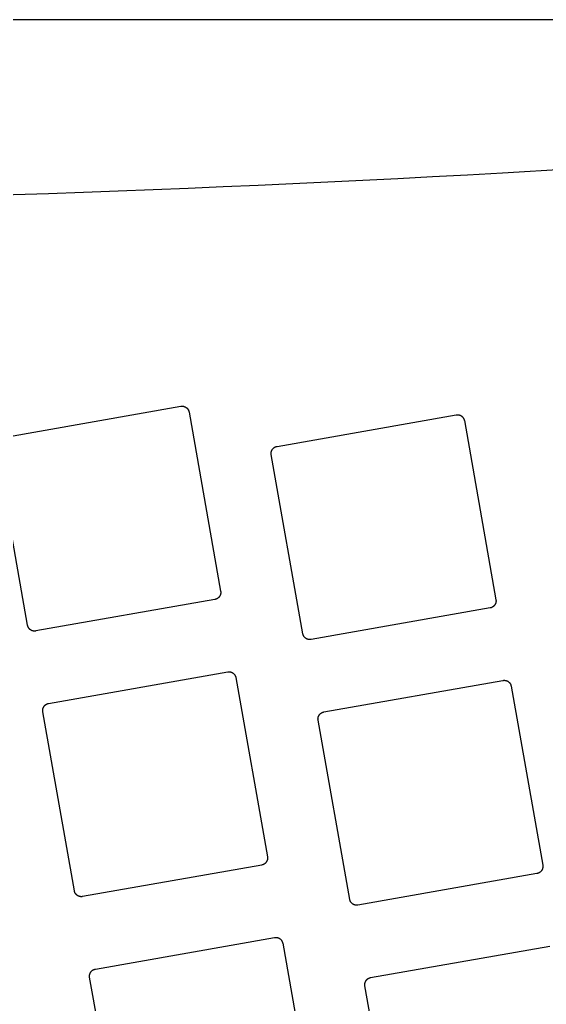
# Model space of a CAD drawing. Extents: x -763 to 762, y 34 to 355.
# Drawn here: x 349.1 to 386.4, y 269.2 to 338.7 of the extents above; entities that cross this region are included whole.
import ezdxf

# ---------------------------------------------------------------- set-up
doc = ezdxf.new("R2010")
doc.units = 0
doc.layers.add('2D_ACR_PLOT$CUT2', color=3, linetype='CONTINUOUS')
doc.layers.add('2D_ACR_PLOT$NOPRINT', color=7, linetype='CONTINUOUS')

msp = doc.modelspace()

# ---------------------------------------------------------------- linework, layer by layer
at = {"layer": '2D_ACR_PLOT$CUT2'}
for p, q in [((402.088, 328.994), (383.252, 327.891)), ((347.875, 309.184), (360.529, 311.415)), ((360.529, 311.415), (360.546, 311.418)), ((360.546, 311.418), (360.563, 311.42)), ((360.563, 311.42), (360.58, 311.421)), ((360.58, 311.421), (360.597, 311.422)), ((360.597, 311.422), (360.614, 311.423)), ((360.614, 311.423), (360.631, 311.422)), ((360.631, 311.422), (360.648, 311.422)), ((360.648, 311.422), (360.665, 311.42)), ((360.665, 311.42), (360.682, 311.418)), ((360.682, 311.418), (360.699, 311.416)), ((360.699, 311.416), (360.716, 311.413)), ((360.716, 311.413), (360.733, 311.409)), ((360.733, 311.409), (360.749, 311.405)), ((360.749, 311.405), (360.766, 311.4)), ((360.766, 311.4), (360.782, 311.394)), ((360.782, 311.394), (360.798, 311.388)), ((360.798, 311.388), (360.814, 311.382)), ((360.814, 311.382), (360.829, 311.375)), ((360.829, 311.375), (360.844, 311.367)), ((360.844, 311.367), (360.86, 311.359)), ((360.86, 311.359), (360.874, 311.351)), ((360.874, 311.351), (360.889, 311.342)), ((360.889, 311.342), (360.903, 311.332)), ((360.903, 311.332), (360.917, 311.322)), ((360.917, 311.322), (360.93, 311.312)), ((360.93, 311.312), (360.943, 311.301)), ((360.943, 311.301), (360.956, 311.289)), ((360.956, 311.289), (360.968, 311.277)), ((360.968, 311.277), (360.98, 311.265)), ((360.98, 311.265), (360.992, 311.253)), ((360.992, 311.253), (361.003, 311.24)), ((361.003, 311.24), (361.013, 311.226)), ((361.013, 311.226), (361.024, 311.212)), ((361.024, 311.212), (361.033, 311.198)), ((361.033, 311.198), (361.042, 311.184)), ((361.042, 311.184), (361.051, 311.169)), ((361.051, 311.169), (361.059, 311.154)), ((361.059, 311.154), (361.067, 311.139)), ((361.067, 311.139), (361.074, 311.124)), ((361.074, 311.124), (361.081, 311.108)), ((361.081, 311.108), (361.087, 311.092)), ((361.087, 311.092), (361.092, 311.076)), ((361.092, 311.076), (361.097, 311.059)), ((361.097, 311.059), (361.101, 311.043)), ((361.101, 311.043), (361.105, 311.026)), ((361.105, 311.026), (361.109, 311.009)), ((361.109, 311.009), (363.34, 298.355)), ((367.324, 308.583), (379.979, 310.815)), ((379.979, 310.815), (379.996, 310.817)), ((379.996, 310.817), (380.013, 310.819)), ((380.013, 310.819), (380.03, 310.821)), ((380.03, 310.821), (380.047, 310.822)), ((380.047, 310.822), (380.064, 310.822)), ((380.064, 310.822), (380.081, 310.822)), ((380.081, 310.822), (380.098, 310.821)), ((380.098, 310.821), (380.115, 310.82)), ((380.115, 310.82), (380.132, 310.818)), ((380.132, 310.818), (380.149, 310.815)), ((380.149, 310.815), (380.166, 310.812)), ((380.166, 310.812), (380.182, 310.808)), ((380.182, 310.808), (380.199, 310.804)), ((380.199, 310.804), (380.215, 310.799)), ((380.215, 310.799), (380.232, 310.794)), ((380.232, 310.794), (380.248, 310.788)), ((380.248, 310.788), (380.263, 310.782)), ((380.263, 310.782), (380.279, 310.774)), ((380.279, 310.774), (380.294, 310.767)), ((380.294, 310.767), (380.309, 310.759)), ((380.309, 310.759), (380.324, 310.75)), ((380.324, 310.75), (380.339, 310.741)), ((380.339, 310.741), (380.353, 310.732)), ((380.353, 310.732), (380.366, 310.722)), ((380.366, 310.722), (380.38, 310.711)), ((380.38, 310.711), (380.393, 310.7)), ((380.393, 310.7), (380.406, 310.689)), ((380.406, 310.689), (380.418, 310.677)), ((380.418, 310.677), (380.43, 310.665)), ((380.43, 310.665), (380.441, 310.652)), ((380.441, 310.652), (380.453, 310.639)), ((380.453, 310.639), (380.463, 310.626)), ((380.463, 310.626), (380.473, 310.612)), ((380.473, 310.612), (380.483, 310.598)), ((380.483, 310.598), (380.492, 310.584)), ((380.492, 310.584), (380.501, 310.569)), ((380.501, 310.569), (380.509, 310.554)), ((380.509, 310.554), (380.517, 310.539)), ((380.517, 310.539), (380.524, 310.523)), ((380.524, 310.523), (380.53, 310.507)), ((380.53, 310.507), (380.536, 310.491)), ((380.536, 310.491), (380.542, 310.475)), ((380.542, 310.475), (380.547, 310.459)), ((380.547, 310.459), (380.551, 310.442)), ((380.551, 310.442), (380.555, 310.426)), ((380.555, 310.426), (380.558, 310.409)), ((380.558, 310.409), (382.79, 297.754)), ((349.7, 295.95), (347.469, 308.604)), ((366.911, 308.106), (366.912, 308.123)), ((366.911, 308.089), (366.911, 308.106)), ((366.912, 308.123), (366.914, 308.14)), ((366.914, 308.14), (366.916, 308.157)), ((366.916, 308.157), (366.918, 308.174)), ((366.918, 308.174), (366.921, 308.191)), ((366.921, 308.191), (366.925, 308.207)), ((366.925, 308.207), (366.929, 308.224)), ((366.929, 308.224), (366.934, 308.24)), ((366.934, 308.24), (366.939, 308.256)), ((366.939, 308.256), (366.945, 308.272)), ((366.945, 308.272), (366.952, 308.288)), ((366.952, 308.288), (366.959, 308.304)), ((366.959, 308.304), (366.966, 308.319)), ((366.966, 308.319), (366.974, 308.334)), ((366.974, 308.334), (366.983, 308.349)), ((366.983, 308.349), (366.992, 308.363)), ((366.992, 308.363), (367.002, 308.378)), ((367.002, 308.378), (367.012, 308.391)), ((367.012, 308.391), (367.022, 308.405)), ((367.022, 308.405), (367.033, 308.418)), ((367.033, 308.418), (367.044, 308.431)), ((367.044, 308.431), (367.056, 308.443)), ((367.056, 308.443), (367.068, 308.455)), ((367.068, 308.455), (367.081, 308.466)), ((367.081, 308.466), (367.094, 308.477)), ((367.094, 308.477), (367.107, 308.488)), ((367.107, 308.488), (367.121, 308.498)), ((367.121, 308.498), (367.135, 308.508)), ((367.135, 308.508), (367.15, 308.517)), ((367.15, 308.517), (367.164, 308.526)), ((367.164, 308.526), (367.179, 308.534)), ((367.179, 308.534), (367.195, 308.541)), ((367.195, 308.541), (367.21, 308.549)), ((367.21, 308.549), (367.226, 308.555)), ((367.226, 308.555), (367.242, 308.561)), ((367.242, 308.561), (367.258, 308.567)), ((367.258, 308.567), (367.274, 308.572)), ((367.274, 308.572), (367.291, 308.576)), ((367.291, 308.576), (367.308, 308.58)), ((367.308, 308.58), (367.324, 308.583)), ((366.911, 308.072), (366.911, 308.089)), ((366.912, 308.055), (366.911, 308.072)), ((366.914, 308.038), (366.912, 308.055)), ((366.916, 308.021), (366.914, 308.038)), ((366.919, 308.004), (366.916, 308.021)), ((369.15, 295.349), (366.919, 308.004)), ((362.934, 297.775), (350.28, 295.544)), ((362.951, 297.779), (362.934, 297.775)), ((362.968, 297.782), (362.951, 297.779)), ((362.984, 297.787), (362.968, 297.782)), ((363.001, 297.792), (362.984, 297.787)), ((363.017, 297.797), (363.001, 297.792)), ((363.033, 297.803), (363.017, 297.797)), ((363.048, 297.81), (363.033, 297.803)), ((363.064, 297.817), (363.048, 297.81)), ((363.079, 297.825), (363.064, 297.817)), ((363.094, 297.833), (363.079, 297.825)), ((363.109, 297.842), (363.094, 297.833)), ((363.123, 297.851), (363.109, 297.842)), ((363.137, 297.86), (363.123, 297.851)), ((363.151, 297.871), (363.137, 297.86)), ((363.165, 297.881), (363.151, 297.871)), ((363.178, 297.892), (363.165, 297.881)), ((363.19, 297.904), (363.178, 297.892)), ((363.202, 297.916), (363.19, 297.904)), ((363.214, 297.928), (363.202, 297.916)), ((363.226, 297.941), (363.214, 297.928)), ((363.237, 297.954), (363.226, 297.941)), ((363.247, 297.967), (363.237, 297.954)), ((363.257, 297.981), (363.247, 297.967)), ((363.267, 297.995), (363.257, 297.981)), ((363.276, 298.01), (363.267, 297.995)), ((363.284, 298.024), (363.276, 298.01)), ((363.292, 298.039), (363.284, 298.024)), ((363.3, 298.055), (363.292, 298.039)), ((363.307, 298.07), (363.3, 298.055)), ((363.313, 298.086), (363.307, 298.07)), ((363.319, 298.102), (363.313, 298.086)), ((363.325, 298.118), (363.319, 298.102)), ((363.329, 298.135), (363.325, 298.118)), ((363.334, 298.151), (363.329, 298.135)), ((363.337, 298.168), (363.334, 298.151)), ((363.341, 298.185), (363.337, 298.168)), ((363.34, 298.355), (363.343, 298.338)), ((363.343, 298.202), (363.341, 298.185)), ((363.343, 298.338), (363.345, 298.321)), ((363.345, 298.219), (363.343, 298.202)), ((363.345, 298.321), (363.346, 298.304)), ((363.346, 298.236), (363.345, 298.219)), ((363.346, 298.304), (363.347, 298.287)), ((363.347, 298.253), (363.346, 298.236)), ((363.347, 298.287), (363.348, 298.27)), ((363.348, 298.27), (363.347, 298.253)), ((382.79, 297.754), (382.792, 297.737)), ((382.792, 297.737), (382.794, 297.72)), ((382.794, 297.72), (382.796, 297.703)), ((382.796, 297.703), (382.797, 297.686)), ((382.797, 297.686), (382.797, 297.669)), ((382.797, 297.669), (382.797, 297.652)), ((382.384, 297.175), (369.729, 294.944)), ((382.401, 297.178), (382.384, 297.175)), ((382.417, 297.182), (382.401, 297.178)), ((382.434, 297.186), (382.417, 297.182)), ((382.45, 297.191), (382.434, 297.186)), ((382.466, 297.197), (382.45, 297.191)), ((382.482, 297.203), (382.466, 297.197)), ((382.498, 297.21), (382.482, 297.203)), ((382.514, 297.217), (382.498, 297.21)), ((382.529, 297.224), (382.514, 297.217)), ((382.544, 297.232), (382.529, 297.224)), ((382.559, 297.241), (382.544, 297.232)), ((382.573, 297.25), (382.559, 297.241)), ((382.587, 297.26), (382.573, 297.25)), ((382.601, 297.27), (382.587, 297.26)), ((382.614, 297.281), (382.601, 297.27)), ((382.627, 297.292), (382.614, 297.281)), ((382.64, 297.303), (382.627, 297.292)), ((382.652, 297.315), (382.64, 297.303)), ((382.664, 297.327), (382.652, 297.315)), ((382.675, 297.34), (382.664, 297.327)), ((382.686, 297.353), (382.675, 297.34)), ((382.697, 297.367), (382.686, 297.353)), ((382.707, 297.381), (382.697, 297.367)), ((382.716, 297.395), (382.707, 297.381)), ((382.725, 297.409), (382.716, 297.395)), ((382.734, 297.424), (382.725, 297.409)), ((382.742, 297.439), (382.734, 297.424)), ((382.75, 297.454), (382.742, 297.439)), ((382.757, 297.47), (382.75, 297.454)), ((382.763, 297.486), (382.757, 297.47)), ((382.769, 297.502), (382.763, 297.486)), ((382.774, 297.518), (382.769, 297.502)), ((382.779, 297.534), (382.774, 297.518)), ((382.783, 297.551), (382.779, 297.534)), ((382.787, 297.567), (382.783, 297.551)), ((382.79, 297.584), (382.787, 297.567)), ((382.793, 297.601), (382.79, 297.584)), ((382.795, 297.618), (382.793, 297.601)), ((382.796, 297.635), (382.795, 297.618)), ((382.797, 297.652), (382.796, 297.635)), ((349.704, 295.933), (349.7, 295.95)), ((349.707, 295.916), (349.704, 295.933)), ((349.712, 295.9), (349.707, 295.916)), ((349.717, 295.883), (349.712, 295.9)), ((349.722, 295.867), (349.717, 295.883)), ((349.728, 295.851), (349.722, 295.867)), ((349.735, 295.836), (349.728, 295.851)), ((349.742, 295.82), (349.735, 295.836)), ((349.75, 295.805), (349.742, 295.82)), ((349.758, 295.79), (349.75, 295.805)), ((349.767, 295.775), (349.758, 295.79)), ((349.776, 295.761), (349.767, 295.775)), ((349.785, 295.747), (349.776, 295.761)), ((349.795, 295.733), (349.785, 295.747)), ((349.806, 295.719), (349.795, 295.733)), ((349.817, 295.706), (349.806, 295.719)), ((349.829, 295.694), (349.817, 295.706)), ((349.841, 295.682), (349.829, 295.694)), ((349.853, 295.67), (349.841, 295.682)), ((349.866, 295.658), (349.853, 295.67)), ((349.879, 295.647), (349.866, 295.658)), ((349.892, 295.637), (349.879, 295.647)), ((349.906, 295.627), (349.892, 295.637)), ((349.92, 295.617), (349.906, 295.627)), ((349.935, 295.608), (349.92, 295.617)), ((349.949, 295.6), (349.935, 295.608)), ((349.964, 295.592), (349.949, 295.6)), ((349.98, 295.584), (349.964, 295.592)), ((349.995, 295.577), (349.98, 295.584)), ((350.011, 295.571), (349.995, 295.577)), ((350.027, 295.565), (350.011, 295.571)), ((350.043, 295.559), (350.027, 295.565)), ((350.06, 295.554), (350.043, 295.559)), ((350.076, 295.55), (350.06, 295.554)), ((350.093, 295.547), (350.076, 295.55)), ((350.11, 295.543), (350.093, 295.547)), ((350.127, 295.541), (350.11, 295.543)), ((350.143, 295.539), (350.127, 295.541)), ((350.16, 295.537), (350.143, 295.539)), ((350.178, 295.537), (350.16, 295.537)), ((350.195, 295.536), (350.178, 295.537)), ((350.212, 295.537), (350.195, 295.536)), ((350.229, 295.538), (350.212, 295.537)), ((350.246, 295.539), (350.229, 295.538)), ((350.263, 295.541), (350.246, 295.539)), ((350.28, 295.544), (350.263, 295.541)), ((369.153, 295.332), (369.15, 295.349)), ((369.157, 295.316), (369.153, 295.332)), ((369.162, 295.299), (369.157, 295.316)), ((369.166, 295.283), (369.162, 295.299)), ((369.172, 295.267), (369.166, 295.283)), ((369.178, 295.251), (369.172, 295.267)), ((369.185, 295.235), (369.178, 295.251)), ((369.192, 295.22), (369.185, 295.235)), ((369.199, 295.204), (369.192, 295.22)), ((369.208, 295.189), (369.199, 295.204)), ((369.216, 295.175), (369.208, 295.189)), ((369.225, 295.16), (369.216, 295.175)), ((369.235, 295.146), (369.225, 295.16)), ((369.245, 295.132), (369.235, 295.146)), ((369.256, 295.119), (369.245, 295.132)), ((369.267, 295.106), (369.256, 295.119)), ((369.278, 295.093), (369.267, 295.106)), ((369.29, 295.081), (369.278, 295.093)), ((369.303, 295.069), (369.29, 295.081)), ((369.315, 295.058), (369.303, 295.069)), ((369.328, 295.047), (369.315, 295.058)), ((369.342, 295.036), (369.328, 295.047)), ((369.356, 295.026), (369.342, 295.036)), ((369.37, 295.017), (369.356, 295.026)), ((369.384, 295.008), (369.37, 295.017)), ((369.399, 294.999), (369.384, 295.008)), ((369.414, 294.991), (369.399, 294.999)), ((369.429, 294.984), (369.414, 294.991)), ((369.445, 294.977), (369.429, 294.984)), ((369.461, 294.97), (369.445, 294.977)), ((369.477, 294.964), (369.461, 294.97)), ((369.493, 294.959), (369.477, 294.964)), ((369.509, 294.954), (369.493, 294.959)), ((369.526, 294.95), (369.509, 294.954)), ((369.543, 294.946), (369.526, 294.95)), ((369.559, 294.943), (369.543, 294.946)), ((369.576, 294.94), (369.559, 294.943)), ((369.593, 294.938), (369.576, 294.94)), ((369.61, 294.937), (369.593, 294.938)), ((369.627, 294.936), (369.61, 294.937)), ((369.644, 294.936), (369.627, 294.936)), ((369.661, 294.936), (369.644, 294.936)), ((369.678, 294.937), (369.661, 294.936)), ((369.695, 294.939), (369.678, 294.937)), ((369.712, 294.941), (369.695, 294.939)), ((369.729, 294.944), (369.712, 294.941)), ((351.183, 290.423), (363.837, 292.654)), ((363.837, 292.654), (363.854, 292.657)), ((363.854, 292.657), (363.871, 292.659)), ((363.871, 292.659), (363.888, 292.661)), ((363.888, 292.661), (363.905, 292.662)), ((363.905, 292.662), (363.922, 292.662)), ((363.922, 292.662), (363.939, 292.662)), ((363.939, 292.662), (363.956, 292.661)), ((363.956, 292.661), (363.973, 292.66)), ((363.973, 292.66), (363.99, 292.658)), ((363.99, 292.658), (364.007, 292.655)), ((364.007, 292.655), (364.024, 292.652)), ((364.024, 292.652), (364.041, 292.648)), ((364.041, 292.648), (364.057, 292.644)), ((364.057, 292.644), (364.074, 292.639)), ((364.074, 292.639), (364.09, 292.634)), ((364.09, 292.634), (364.106, 292.628)), ((364.106, 292.628), (364.122, 292.621)), ((364.122, 292.621), (364.137, 292.614)), ((364.137, 292.614), (364.152, 292.607)), ((364.152, 292.607), (364.168, 292.599)), ((364.168, 292.599), (364.182, 292.59)), ((364.182, 292.59), (364.197, 292.581)), ((364.197, 292.581), (364.211, 292.572)), ((364.211, 292.572), (364.225, 292.562)), ((364.225, 292.562), (364.238, 292.551)), ((364.238, 292.551), (364.251, 292.54)), ((364.251, 292.54), (364.264, 292.529)), ((364.264, 292.529), (364.276, 292.517)), ((364.276, 292.517), (364.288, 292.505)), ((364.288, 292.505), (364.3, 292.492)), ((364.3, 292.492), (364.311, 292.479)), ((364.311, 292.479), (364.321, 292.466)), ((364.321, 292.466), (364.332, 292.452)), ((364.332, 292.452), (364.341, 292.438)), ((364.341, 292.438), (364.35, 292.423)), ((364.35, 292.423), (364.359, 292.409)), ((364.359, 292.409), (364.367, 292.394)), ((364.367, 292.394), (364.375, 292.378)), ((364.375, 292.378), (364.382, 292.363)), ((364.382, 292.363), (364.389, 292.347)), ((364.389, 292.347), (364.395, 292.331)), ((364.395, 292.331), (364.4, 292.315)), ((364.4, 292.315), (364.405, 292.299)), ((364.405, 292.299), (364.409, 292.282)), ((364.409, 292.282), (364.413, 292.266)), ((364.413, 292.266), (364.417, 292.249)), ((364.417, 292.249), (366.648, 279.594)), ((370.632, 289.823), (383.287, 292.054)), ((383.287, 292.054), (383.304, 292.057)), ((383.304, 292.057), (383.321, 292.059)), ((383.321, 292.059), (383.338, 292.06)), ((383.338, 292.06), (383.355, 292.061)), ((383.355, 292.061), (383.372, 292.062)), ((383.372, 292.062), (383.389, 292.061)), ((383.389, 292.061), (383.406, 292.061)), ((383.406, 292.061), (383.423, 292.059)), ((383.423, 292.059), (383.44, 292.057)), ((383.44, 292.057), (383.457, 292.055)), ((383.457, 292.055), (383.474, 292.051)), ((383.474, 292.051), (383.49, 292.048)), ((383.49, 292.048), (383.507, 292.044)), ((383.507, 292.044), (383.523, 292.039)), ((383.523, 292.039), (383.54, 292.033)), ((383.54, 292.033), (383.556, 292.027)), ((383.556, 292.027), (383.571, 292.021)), ((383.571, 292.021), (383.587, 292.014)), ((383.587, 292.014), (383.602, 292.006)), ((383.602, 292.006), (383.617, 291.998)), ((383.617, 291.998), (383.632, 291.99)), ((383.632, 291.99), (383.647, 291.981)), ((383.647, 291.981), (383.661, 291.971)), ((383.661, 291.971), (383.674, 291.961)), ((383.674, 291.961), (383.688, 291.951)), ((383.688, 291.951), (383.701, 291.94)), ((383.701, 291.94), (383.714, 291.928)), ((383.714, 291.928), (383.726, 291.916)), ((383.726, 291.916), (383.738, 291.904)), ((383.738, 291.904), (383.749, 291.892)), ((383.749, 291.892), (383.761, 291.879)), ((383.761, 291.879), (383.771, 291.865)), ((383.771, 291.865), (383.781, 291.851)), ((383.781, 291.851), (383.791, 291.837)), ((383.791, 291.837), (383.8, 291.823)), ((383.8, 291.823), (383.809, 291.808)), ((383.809, 291.808), (383.817, 291.793)), ((383.817, 291.793), (383.825, 291.778)), ((383.825, 291.778), (383.832, 291.763)), ((383.832, 291.763), (383.838, 291.747)), ((383.838, 291.747), (383.844, 291.731)), ((383.844, 291.731), (383.85, 291.715)), ((383.85, 291.715), (383.855, 291.698)), ((383.855, 291.698), (383.859, 291.682)), ((383.859, 291.682), (383.863, 291.665)), ((383.863, 291.665), (383.866, 291.648)), ((383.866, 291.648), (386.098, 278.994)), ((350.774, 289.997), (350.776, 290.014)), ((350.776, 290.014), (350.779, 290.031)), ((350.779, 290.031), (350.783, 290.047)), ((350.783, 290.047), (350.787, 290.064)), ((350.787, 290.064), (350.792, 290.08)), ((350.792, 290.08), (350.798, 290.096)), ((350.798, 290.096), (350.804, 290.112)), ((350.804, 290.112), (350.81, 290.128)), ((350.81, 290.128), (350.817, 290.144)), ((350.817, 290.144), (350.825, 290.159)), ((350.825, 290.159), (350.833, 290.174)), ((350.833, 290.174), (350.841, 290.189)), ((350.841, 290.189), (350.85, 290.203)), ((350.85, 290.203), (350.86, 290.217)), ((350.86, 290.217), (350.87, 290.231)), ((350.87, 290.231), (350.88, 290.245)), ((350.88, 290.245), (350.891, 290.258)), ((350.891, 290.258), (350.903, 290.271)), ((350.903, 290.271), (350.914, 290.283)), ((350.914, 290.283), (350.927, 290.295)), ((350.927, 290.295), (350.939, 290.306)), ((350.939, 290.306), (350.952, 290.317)), ((350.952, 290.317), (350.966, 290.328)), ((350.966, 290.328), (350.979, 290.338)), ((350.979, 290.338), (350.994, 290.348)), ((350.994, 290.348), (351.008, 290.357)), ((351.008, 290.357), (351.023, 290.366)), ((351.023, 290.366), (351.038, 290.374)), ((351.038, 290.374), (351.053, 290.381)), ((351.053, 290.381), (351.068, 290.388)), ((351.068, 290.388), (351.084, 290.395)), ((351.084, 290.395), (351.1, 290.401)), ((351.1, 290.401), (351.116, 290.407)), ((351.116, 290.407), (351.133, 290.412)), ((351.133, 290.412), (351.149, 290.416)), ((351.149, 290.416), (351.166, 290.42)), ((351.166, 290.42), (351.183, 290.423)), ((350.769, 289.929), (350.77, 289.946)), ((350.77, 289.912), (350.769, 289.929)), ((350.77, 289.963), (350.772, 289.98)), ((350.77, 289.946), (350.77, 289.963)), ((350.771, 289.895), (350.77, 289.912)), ((350.772, 289.878), (350.771, 289.895)), ((350.772, 289.98), (350.774, 289.997)), ((350.774, 289.861), (350.772, 289.878)), ((350.777, 289.844), (350.774, 289.861)), ((353.008, 277.189), (350.777, 289.844)), ((370.219, 289.345), (370.22, 289.362)), ((370.219, 289.328), (370.219, 289.345)), ((370.219, 289.311), (370.219, 289.328)), ((370.22, 289.362), (370.222, 289.379)), ((370.222, 289.379), (370.224, 289.396)), ((370.224, 289.396), (370.226, 289.413)), ((370.226, 289.413), (370.229, 289.43)), ((370.229, 289.43), (370.233, 289.447)), ((370.233, 289.447), (370.237, 289.463)), ((370.237, 289.463), (370.242, 289.48)), ((370.242, 289.48), (370.247, 289.496)), ((370.247, 289.496), (370.253, 289.512)), ((370.253, 289.512), (370.26, 289.528)), ((370.26, 289.528), (370.267, 289.543)), ((370.267, 289.543), (370.274, 289.559)), ((370.274, 289.559), (370.282, 289.574)), ((370.282, 289.574), (370.291, 289.588)), ((370.291, 289.588), (370.3, 289.603)), ((370.3, 289.603), (370.31, 289.617)), ((370.31, 289.617), (370.32, 289.631)), ((370.32, 289.631), (370.33, 289.644)), ((370.33, 289.644), (370.341, 289.657)), ((370.341, 289.657), (370.352, 289.67)), ((370.352, 289.67), (370.364, 289.682)), ((370.364, 289.682), (370.376, 289.694)), ((370.376, 289.694), (370.389, 289.706)), ((370.389, 289.706), (370.402, 289.717)), ((370.402, 289.717), (370.415, 289.727)), ((370.415, 289.727), (370.429, 289.738)), ((370.429, 289.738), (370.443, 289.747)), ((370.443, 289.747), (370.458, 289.756)), ((370.458, 289.756), (370.472, 289.765)), ((370.472, 289.765), (370.487, 289.773)), ((370.487, 289.773), (370.503, 289.781)), ((370.503, 289.781), (370.518, 289.788)), ((370.518, 289.788), (370.534, 289.795)), ((370.534, 289.795), (370.55, 289.801)), ((370.55, 289.801), (370.566, 289.806)), ((370.566, 289.806), (370.582, 289.811)), ((370.582, 289.811), (370.599, 289.816)), ((370.599, 289.816), (370.616, 289.819)), ((370.616, 289.819), (370.632, 289.823)), ((370.22, 289.294), (370.219, 289.311)), ((370.222, 289.277), (370.22, 289.294)), ((370.224, 289.26), (370.222, 289.277)), ((370.227, 289.243), (370.224, 289.26)), ((372.458, 276.589), (370.227, 289.243)), ((366.648, 279.594), (366.651, 279.577)), ((366.242, 279.015), (353.588, 276.783)), ((366.259, 279.018), (366.242, 279.015)), ((366.276, 279.022), (366.259, 279.018)), ((366.292, 279.026), (366.276, 279.022)), ((366.309, 279.031), (366.292, 279.026)), ((366.325, 279.037), (366.309, 279.031)), ((366.341, 279.043), (366.325, 279.037)), ((366.356, 279.049), (366.341, 279.043)), ((366.372, 279.057), (366.356, 279.049)), ((366.387, 279.064), (366.372, 279.057)), ((366.402, 279.072), (366.387, 279.064)), ((366.417, 279.081), (366.402, 279.072)), ((366.431, 279.09), (366.417, 279.081)), ((366.445, 279.1), (366.431, 279.09)), ((366.459, 279.11), (366.445, 279.1)), ((366.473, 279.121), (366.459, 279.11)), ((366.486, 279.132), (366.473, 279.121)), ((366.498, 279.143), (366.486, 279.132)), ((366.51, 279.155), (366.498, 279.143)), ((366.522, 279.167), (366.51, 279.155)), ((366.534, 279.18), (366.522, 279.167)), ((366.545, 279.193), (366.534, 279.18)), ((366.555, 279.207), (366.545, 279.193)), ((366.565, 279.22), (366.555, 279.207)), ((366.575, 279.235), (366.565, 279.22)), ((366.584, 279.249), (366.575, 279.235)), ((366.592, 279.264), (366.584, 279.249)), ((366.6, 279.279), (366.592, 279.264)), ((366.608, 279.294), (366.6, 279.279)), ((366.615, 279.31), (366.608, 279.294)), ((366.621, 279.326), (366.615, 279.31)), ((366.627, 279.342), (366.621, 279.326)), ((366.633, 279.358), (366.627, 279.342)), ((366.637, 279.374), (366.633, 279.358)), ((366.642, 279.391), (366.637, 279.374)), ((366.645, 279.407), (366.642, 279.391)), ((366.649, 279.424), (366.645, 279.407)), ((366.651, 279.441), (366.649, 279.424)), ((366.651, 279.577), (366.653, 279.56)), ((366.653, 279.458), (366.651, 279.441)), ((366.653, 279.56), (366.654, 279.543)), ((366.654, 279.475), (366.653, 279.458)), ((366.654, 279.543), (366.655, 279.526)), ((366.655, 279.492), (366.654, 279.475)), ((366.655, 279.526), (366.655, 279.509)), ((366.655, 279.509), (366.655, 279.492)), ((386.098, 278.994), (386.1, 278.977)), ((386.1, 278.977), (386.102, 278.96)), ((386.102, 278.96), (386.104, 278.943)), ((386.104, 278.943), (386.105, 278.926)), ((386.105, 278.892), (386.104, 278.875)), ((386.105, 278.926), (386.105, 278.909)), ((386.105, 278.909), (386.105, 278.892)), ((385.692, 278.414), (373.037, 276.183)), ((385.709, 278.418), (385.692, 278.414)), ((385.725, 278.421), (385.709, 278.418)), ((385.742, 278.426), (385.725, 278.421)), ((385.758, 278.431), (385.742, 278.426)), ((385.774, 278.436), (385.758, 278.431)), ((385.79, 278.442), (385.774, 278.436)), ((385.806, 278.449), (385.79, 278.442)), ((385.822, 278.456), (385.806, 278.449)), ((385.837, 278.464), (385.822, 278.456)), ((385.852, 278.472), (385.837, 278.464)), ((385.867, 278.481), (385.852, 278.472)), ((385.881, 278.49), (385.867, 278.481)), ((385.895, 278.499), (385.881, 278.49)), ((385.909, 278.51), (385.895, 278.499)), ((385.922, 278.52), (385.909, 278.51)), ((385.935, 278.531), (385.922, 278.52)), ((385.948, 278.543), (385.935, 278.531)), ((385.96, 278.555), (385.948, 278.543)), ((385.972, 278.567), (385.96, 278.555)), ((385.983, 278.58), (385.972, 278.567)), ((385.994, 278.593), (385.983, 278.58)), ((386.005, 278.606), (385.994, 278.593)), ((386.015, 278.62), (386.005, 278.606)), ((386.024, 278.634), (386.015, 278.62)), ((386.033, 278.649), (386.024, 278.634)), ((386.042, 278.663), (386.033, 278.649)), ((386.05, 278.678), (386.042, 278.663)), ((386.058, 278.694), (386.05, 278.678)), ((386.065, 278.709), (386.058, 278.694)), ((386.071, 278.725), (386.065, 278.709)), ((386.077, 278.741), (386.071, 278.725)), ((386.082, 278.757), (386.077, 278.741)), ((386.087, 278.774), (386.082, 278.757)), ((386.091, 278.79), (386.087, 278.774)), ((386.095, 278.807), (386.091, 278.79)), ((386.098, 278.824), (386.095, 278.807)), ((386.101, 278.841), (386.098, 278.824)), ((386.103, 278.858), (386.101, 278.841)), ((386.104, 278.875), (386.103, 278.858)), ((353.012, 277.172), (353.008, 277.189)), ((353.015, 277.156), (353.012, 277.172)), ((353.02, 277.139), (353.015, 277.156)), ((353.025, 277.123), (353.02, 277.139)), ((353.03, 277.107), (353.025, 277.123)), ((353.036, 277.091), (353.03, 277.107)), ((353.043, 277.075), (353.036, 277.091)), ((353.05, 277.059), (353.043, 277.075)), ((353.058, 277.044), (353.05, 277.059)), ((353.066, 277.029), (353.058, 277.044)), ((353.075, 277.014), (353.066, 277.029)), ((353.084, 277), (353.075, 277.014)), ((353.093, 276.986), (353.084, 277)), ((353.103, 276.972), (353.093, 276.986)), ((353.114, 276.959), (353.103, 276.972)), ((353.125, 276.946), (353.114, 276.959)), ((353.137, 276.933), (353.125, 276.946)), ((353.149, 276.921), (353.137, 276.933)), ((353.161, 276.909), (353.149, 276.921)), ((353.174, 276.898), (353.161, 276.909)), ((353.187, 276.887), (353.174, 276.898)), ((353.2, 276.876), (353.187, 276.887)), ((353.214, 276.866), (353.2, 276.876)), ((353.228, 276.857), (353.214, 276.866)), ((353.243, 276.848), (353.228, 276.857)), ((353.257, 276.839), (353.243, 276.848)), ((353.272, 276.831), (353.257, 276.839)), ((353.288, 276.824), (353.272, 276.831)), ((353.303, 276.816), (353.288, 276.824)), ((353.319, 276.81), (353.303, 276.816)), ((353.335, 276.804), (353.319, 276.81)), ((353.351, 276.799), (353.335, 276.804)), ((353.368, 276.794), (353.351, 276.799)), ((353.384, 276.79), (353.368, 276.794)), ((353.401, 276.786), (353.384, 276.79)), ((353.418, 276.783), (353.401, 276.786)), ((353.435, 276.78), (353.418, 276.783)), ((353.451, 276.778), (353.435, 276.78)), ((353.468, 276.777), (353.451, 276.778)), ((353.486, 276.776), (353.468, 276.777)), ((353.503, 276.776), (353.486, 276.776)), ((353.52, 276.776), (353.503, 276.776)), ((353.537, 276.777), (353.52, 276.776)), ((353.554, 276.779), (353.537, 276.777)), ((353.571, 276.781), (353.554, 276.779)), ((353.588, 276.783), (353.571, 276.781)), ((372.461, 276.572), (372.458, 276.589)), ((372.465, 276.555), (372.461, 276.572)), ((372.47, 276.539), (372.465, 276.555)), ((372.474, 276.522), (372.47, 276.539)), ((372.48, 276.506), (372.474, 276.522)), ((372.486, 276.49), (372.48, 276.506)), ((372.493, 276.474), (372.486, 276.49)), ((372.5, 276.459), (372.493, 276.474)), ((372.507, 276.444), (372.5, 276.459)), ((372.516, 276.429), (372.507, 276.444)), ((372.524, 276.414), (372.516, 276.429)), ((372.533, 276.4), (372.524, 276.414)), ((372.543, 276.386), (372.533, 276.4)), ((372.553, 276.372), (372.543, 276.386)), ((372.564, 276.358), (372.553, 276.372)), ((372.575, 276.345), (372.564, 276.358)), ((372.586, 276.333), (372.575, 276.345)), ((372.598, 276.321), (372.586, 276.333)), ((372.611, 276.309), (372.598, 276.321)), ((372.623, 276.297), (372.611, 276.309)), ((372.636, 276.286), (372.623, 276.297)), ((372.65, 276.276), (372.636, 276.286)), ((372.664, 276.266), (372.65, 276.276)), ((372.678, 276.256), (372.664, 276.266)), ((372.692, 276.247), (372.678, 276.256)), ((372.707, 276.239), (372.692, 276.247)), ((372.722, 276.231), (372.707, 276.239)), ((372.737, 276.223), (372.722, 276.231)), ((372.753, 276.216), (372.737, 276.223)), ((372.769, 276.21), (372.753, 276.216)), ((372.785, 276.204), (372.769, 276.21)), ((372.801, 276.198), (372.785, 276.204)), ((372.817, 276.193), (372.801, 276.198)), ((372.834, 276.189), (372.817, 276.193)), ((372.851, 276.185), (372.834, 276.189)), ((372.867, 276.182), (372.851, 276.185)), ((372.884, 276.18), (372.867, 276.182)), ((372.901, 276.178), (372.884, 276.18)), ((372.918, 276.176), (372.901, 276.178)), ((372.935, 276.176), (372.918, 276.176)), ((372.952, 276.175), (372.935, 276.176)), ((372.969, 276.176), (372.952, 276.175)), ((372.986, 276.177), (372.969, 276.176)), ((373.003, 276.178), (372.986, 276.177)), ((373.02, 276.18), (373.003, 276.178)), ((373.037, 276.183), (373.02, 276.18)), ((354.491, 271.662), (367.145, 273.894)), ((367.145, 273.894), (367.162, 273.897)), ((367.162, 273.897), (367.179, 273.899)), ((367.179, 273.899), (367.196, 273.9)), ((367.196, 273.9), (367.213, 273.901)), ((367.213, 273.901), (367.23, 273.901)), ((367.23, 273.901), (367.247, 273.901)), ((367.247, 273.901), (367.264, 273.9)), ((367.264, 273.9), (367.281, 273.899)), ((367.281, 273.899), (367.298, 273.897)), ((367.298, 273.897), (367.315, 273.894)), ((367.315, 273.894), (367.332, 273.891)), ((367.332, 273.891), (367.349, 273.888)), ((367.349, 273.888), (367.365, 273.883)), ((367.365, 273.883), (367.382, 273.879)), ((367.382, 273.879), (367.398, 273.873)), ((367.398, 273.873), (367.414, 273.867)), ((367.414, 273.867), (367.43, 273.861)), ((367.43, 273.861), (367.445, 273.854)), ((367.445, 273.854), (367.46, 273.846)), ((367.46, 273.846), (367.476, 273.838)), ((367.476, 273.838), (367.49, 273.83)), ((367.49, 273.83), (367.505, 273.821)), ((367.505, 273.821), (367.519, 273.811)), ((367.519, 273.811), (367.533, 273.801)), ((367.533, 273.801), (367.546, 273.79)), ((367.546, 273.79), (367.559, 273.78)), ((367.559, 273.78), (367.572, 273.768)), ((367.572, 273.768), (367.584, 273.756)), ((367.584, 273.756), (367.596, 273.744)), ((367.596, 273.744), (367.608, 273.731)), ((367.608, 273.731), (367.619, 273.718)), ((367.619, 273.718), (367.629, 273.705)), ((367.629, 273.705), (367.64, 273.691)), ((367.64, 273.691), (367.649, 273.677)), ((367.649, 273.677), (367.658, 273.663)), ((367.658, 273.663), (367.667, 273.648)), ((367.667, 273.648), (367.675, 273.633)), ((367.675, 273.633), (367.683, 273.618)), ((367.683, 273.618), (367.69, 273.602)), ((367.69, 273.602), (367.697, 273.587)), ((367.697, 273.587), (367.703, 273.571)), ((367.703, 273.571), (367.708, 273.554)), ((367.708, 273.554), (367.713, 273.538)), ((367.713, 273.538), (367.717, 273.522)), ((367.717, 273.522), (367.721, 273.505)), ((367.721, 273.505), (367.725, 273.488)), ((367.725, 273.488), (369.956, 260.833)), ((373.94, 271.062), (386.595, 273.293)), ((354.08, 271.219), (354.082, 271.236)), ((354.082, 271.236), (354.084, 271.253)), ((354.084, 271.253), (354.087, 271.27)), ((354.087, 271.27), (354.091, 271.287)), ((354.091, 271.287), (354.095, 271.303)), ((354.095, 271.303), (354.1, 271.319)), ((354.1, 271.319), (354.106, 271.336)), ((354.106, 271.336), (354.112, 271.352)), ((354.112, 271.352), (354.118, 271.368)), ((354.118, 271.368), (354.125, 271.383)), ((354.125, 271.383), (354.133, 271.398)), ((354.133, 271.398), (354.141, 271.413)), ((354.141, 271.413), (354.149, 271.428)), ((354.149, 271.428), (354.158, 271.443)), ((354.158, 271.443), (354.168, 271.457)), ((354.168, 271.457), (354.178, 271.471)), ((354.178, 271.471), (354.188, 271.484)), ((354.188, 271.484), (354.199, 271.497)), ((354.199, 271.497), (354.211, 271.51)), ((354.211, 271.51), (354.222, 271.522)), ((354.222, 271.522), (354.235, 271.534)), ((354.235, 271.534), (354.247, 271.546)), ((354.247, 271.546), (354.26, 271.557)), ((354.26, 271.557), (354.274, 271.567)), ((354.274, 271.567), (354.287, 271.577)), ((354.287, 271.577), (354.302, 271.587)), ((354.302, 271.587), (354.316, 271.596)), ((354.316, 271.596), (354.331, 271.605)), ((354.331, 271.605), (354.346, 271.613)), ((354.346, 271.613), (354.361, 271.621)), ((354.361, 271.621), (354.376, 271.628)), ((354.376, 271.628), (354.392, 271.634)), ((354.392, 271.634), (354.408, 271.641)), ((354.408, 271.641), (354.424, 271.646)), ((354.424, 271.646), (354.441, 271.651)), ((354.441, 271.651), (354.457, 271.655)), ((354.457, 271.655), (354.474, 271.659)), ((354.474, 271.659), (354.491, 271.662)), ((354.077, 271.168), (354.078, 271.185)), ((354.078, 271.151), (354.077, 271.168)), ((354.078, 271.202), (354.08, 271.219)), ((354.078, 271.185), (354.078, 271.202)), ((354.079, 271.134), (354.078, 271.151)), ((354.08, 271.117), (354.079, 271.134)), ((354.082, 271.1), (354.08, 271.117)), ((354.085, 271.083), (354.082, 271.1)), ((356.316, 258.428), (354.085, 271.083)), ((373.527, 270.585), (373.528, 270.602)), ((373.527, 270.568), (373.527, 270.585)), ((373.527, 270.551), (373.527, 270.568)), ((373.528, 270.534), (373.527, 270.551)), ((373.528, 270.602), (373.53, 270.619)), ((373.53, 270.619), (373.531, 270.636)), ((373.531, 270.636), (373.534, 270.653)), ((373.534, 270.653), (373.537, 270.669)), ((373.537, 270.669), (373.541, 270.686)), ((373.541, 270.686), (373.545, 270.703)), ((373.545, 270.703), (373.55, 270.719)), ((373.55, 270.719), (373.555, 270.735)), ((373.555, 270.735), (373.561, 270.751)), ((373.561, 270.751), (373.568, 270.767)), ((373.568, 270.767), (373.575, 270.783)), ((373.575, 270.783), (373.582, 270.798)), ((373.582, 270.798), (373.59, 270.813)), ((373.59, 270.813), (373.599, 270.828)), ((373.599, 270.828), (373.608, 270.842)), ((373.608, 270.842), (373.618, 270.856)), ((373.618, 270.856), (373.628, 270.87)), ((373.628, 270.87), (373.638, 270.884)), ((373.638, 270.884), (373.649, 270.897)), ((373.649, 270.897), (373.66, 270.909)), ((373.66, 270.909), (373.672, 270.922)), ((373.672, 270.922), (373.684, 270.934)), ((373.684, 270.934), (373.697, 270.945)), ((373.697, 270.945), (373.71, 270.956)), ((373.71, 270.956), (373.723, 270.967)), ((373.723, 270.967), (373.737, 270.977)), ((373.737, 270.977), (373.751, 270.987)), ((373.751, 270.987), (373.766, 270.996)), ((373.766, 270.996), (373.78, 271.004)), ((373.78, 271.004), (373.795, 271.013)), ((373.795, 271.013), (373.811, 271.02)), ((373.811, 271.02), (373.826, 271.027)), ((373.826, 271.027), (373.842, 271.034)), ((373.842, 271.034), (373.858, 271.04)), ((373.858, 271.04), (373.874, 271.046)), ((373.874, 271.046), (373.89, 271.051)), ((373.89, 271.051), (373.907, 271.055)), ((373.907, 271.055), (373.924, 271.059)), ((373.924, 271.059), (373.94, 271.062)), ((373.53, 270.517), (373.528, 270.534)), ((373.532, 270.5), (373.53, 270.517)), ((373.535, 270.483), (373.532, 270.5)), ((375.766, 257.828), (373.535, 270.483))]:
    msp.add_line(p, q, dxfattribs=at)
at = {"layer": '2D_ACR_PLOT$CUT2', "extrusion": (0, 0, -1)}
msp.add_arc((-304.262, 1713.311), 1387.67, 266.736794, 273.263206, dxfattribs=at)
at = {"layer": '2D_ACR_PLOT$NOPRINT'}
msp.add_line((457.2, 338.723), (152.4, 338.723), dxfattribs=at)

doc.saveas('drawing.dxf')
